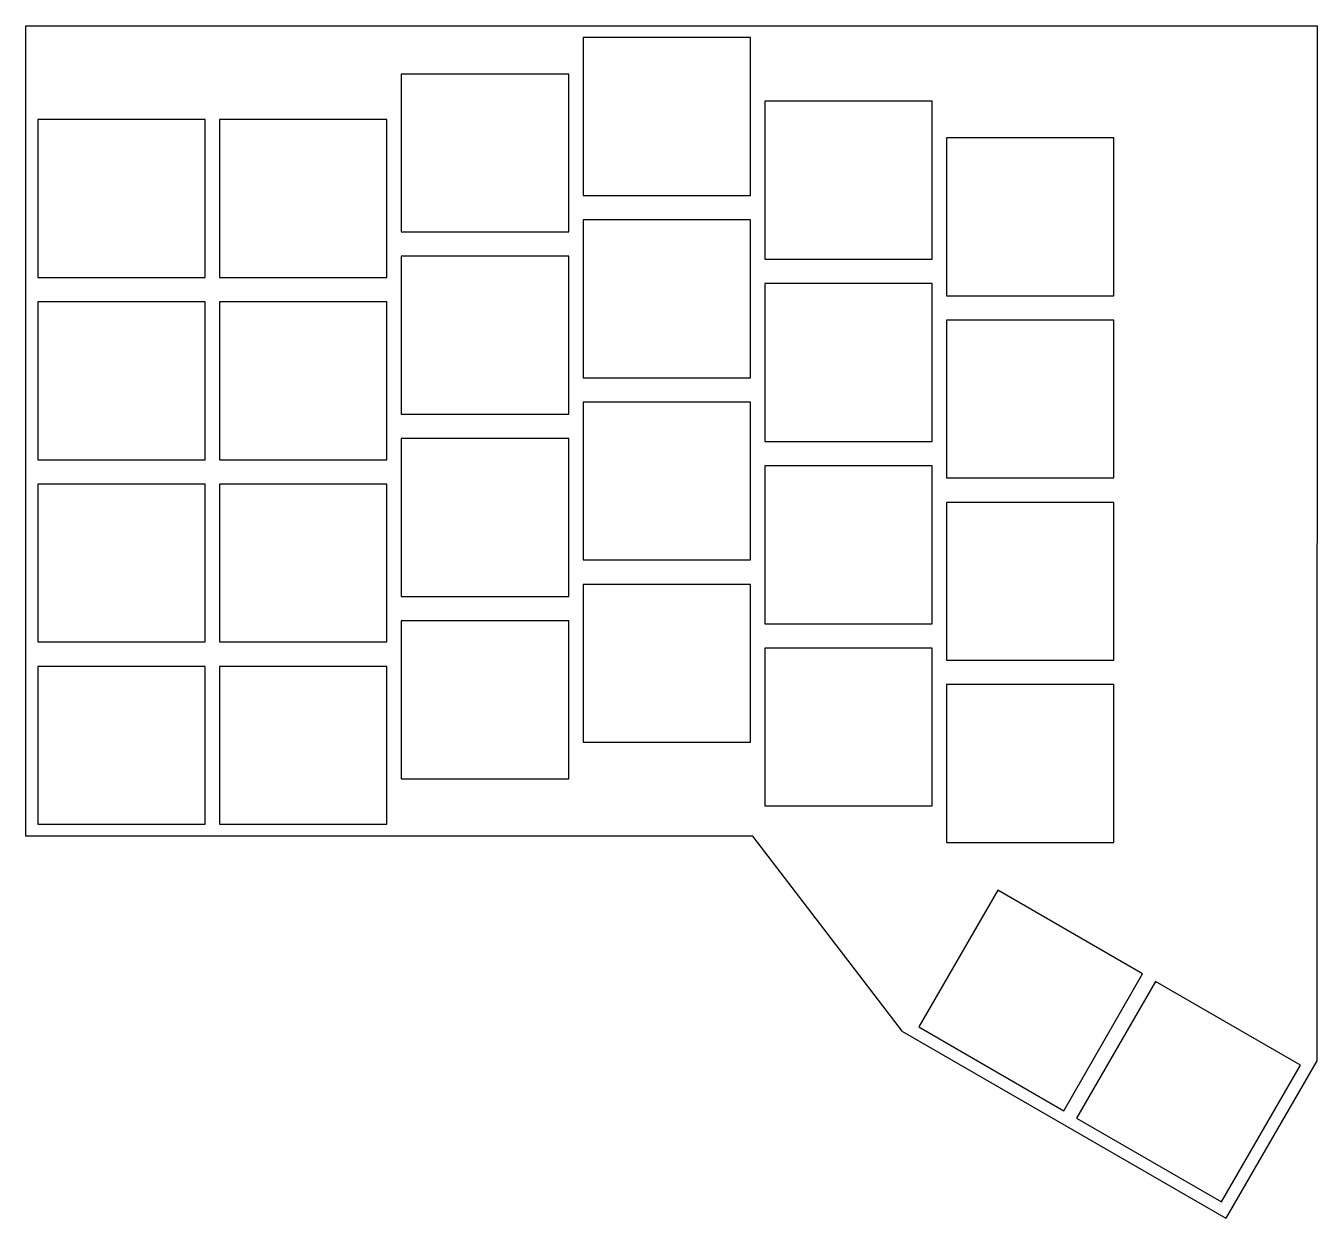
# Model space of a CAD drawing. Header units: millimetres. Extents: x -10 to 125, y -49 to 75.
import ezdxf

# ---------------------------------------------------------------- set-up
doc = ezdxf.new("R2010")
doc.units = ezdxf.units.MM

msp = doc.modelspace()

# ---------------------------------------------------------------- linework, layer by layer
for p, q in [((-10, -9.5), (-10, 75.2)), ((-10, 75.2), (105, 75.19)), ((105, 75.19), (125, 75.19)), ((125, 75.19), (124.96, -32.97)), ((65.75, 73.97), (48.25, 73.97)), ((48.25, 73.97), (48.25, 57.47)), ((65.75, 57.47), (65.75, 73.97)), ((46.75, 70.16), (29.25, 70.16)), ((29.25, 70.16), (29.25, 53.66)), ((46.75, 53.66), (46.75, 70.16)), ((84.75, 67.31), (67.25, 67.31)), ((67.25, 67.31), (67.25, 50.8)), ((84.75, 50.8), (84.75, 67.31)), ((8.75, 65.4), (-8.75, 65.4)), ((-8.75, 65.4), (-8.75, 48.9)), ((8.75, 48.9), (8.75, 65.4)), ((27.75, 65.4), (10.25, 65.4)), ((10.25, 65.4), (10.25, 48.9)), ((27.75, 48.9), (27.75, 65.4)), ((103.75, 63.49), (86.25, 63.49)), ((86.25, 63.49), (86.25, 46.99)), ((103.75, 46.99), (103.75, 63.49)), ((48.25, 57.47), (65.75, 57.47)), ((65.75, 54.92), (48.25, 54.92)), ((48.25, 54.92), (48.25, 38.42)), ((65.75, 38.42), (65.75, 54.92)), ((29.25, 53.66), (46.75, 53.66)), ((46.75, 51.11), (29.25, 51.11)), ((29.25, 51.11), (29.25, 34.61)), ((46.75, 34.61), (46.75, 51.11)), ((67.25, 50.8), (84.75, 50.8)), ((-8.75, 48.9), (8.75, 48.9)), ((10.25, 48.9), (27.75, 48.9)), ((84.75, 48.26), (67.25, 48.26)), ((67.25, 48.26), (67.25, 31.75)), ((84.75, 31.75), (84.75, 48.26)), ((8.75, 46.35), (-8.75, 46.35)), ((-8.75, 46.35), (-8.75, 29.85)), ((8.75, 29.85), (8.75, 46.35)), ((27.75, 46.35), (10.25, 46.35)), ((10.25, 46.35), (10.25, 29.85)), ((27.75, 29.85), (27.75, 46.35)), ((86.25, 46.99), (103.75, 46.99)), ((103.75, 44.45), (86.25, 44.45)), ((86.25, 44.45), (86.25, 27.95)), ((103.75, 27.95), (103.75, 44.45)), ((48.25, 38.42), (65.75, 38.42)), ((65.75, 35.87), (48.25, 35.87)), ((48.25, 35.87), (48.25, 19.37)), ((65.75, 19.37), (65.75, 35.87)), ((29.25, 34.61), (46.75, 34.61)), ((46.75, 32.06), (29.25, 32.06)), ((29.25, 32.06), (29.25, 15.56)), ((46.75, 15.56), (46.75, 32.06)), ((67.25, 31.75), (84.75, 31.75)), ((-8.75, 29.85), (8.75, 29.85)), ((10.25, 29.85), (27.75, 29.85)), ((84.75, 29.2), (67.25, 29.2)), ((67.25, 29.2), (67.25, 12.71)), ((84.75, 12.71), (84.75, 29.2)), ((8.75, 27.3), (-8.75, 27.3)), ((-8.75, 27.3), (-8.75, 10.8)), ((8.75, 10.8), (8.75, 27.3)), ((27.75, 27.3), (10.25, 27.3)), ((10.25, 27.3), (10.25, 10.8)), ((27.75, 10.8), (27.75, 27.3)), ((86.25, 27.95), (103.75, 27.95)), ((103.75, 25.39), (86.25, 25.39)), ((86.25, 25.39), (86.25, 8.89)), ((103.75, 8.89), (103.75, 25.39)), ((48.25, 19.37), (65.75, 19.37)), ((65.75, 16.82), (48.25, 16.82)), ((48.25, 16.82), (48.25, 0.32)), ((65.75, 0.32), (65.75, 16.82)), ((29.25, 15.56), (46.75, 15.56)), ((46.75, 13.01), (29.25, 13.01)), ((29.25, 13.01), (29.25, -3.49)), ((46.75, -3.49), (46.75, 13.01)), ((67.25, 12.71), (84.75, 12.71)), ((-8.75, 10.8), (8.75, 10.8)), ((10.25, 10.8), (27.75, 10.8)), ((84.75, 10.15), (67.25, 10.15)), ((67.25, 10.15), (67.25, -6.34)), ((84.75, -6.34), (84.75, 10.15)), ((8.75, 8.25), (-8.75, 8.25)), ((-8.75, 8.25), (-8.75, -8.25)), ((8.75, -8.25), (8.75, 8.25)), ((27.75, 8.25), (10.25, 8.25)), ((10.25, 8.25), (10.25, -8.25)), ((27.75, -8.25), (27.75, 8.25)), ((86.25, 8.89), (103.75, 8.89)), ((103.75, 6.34), (86.25, 6.34)), ((86.25, 6.34), (86.25, -10.15)), ((103.75, -10.15), (103.75, 6.34)), ((48.25, 0.32), (65.75, 0.32)), ((29.25, -3.49), (46.75, -3.49)), ((67.25, -6.34), (84.75, -6.34)), ((-8.75, -8.25), (8.75, -8.25)), ((10.25, -8.25), (27.75, -8.25)), ((28, -9.49), (-10, -9.5)), ((66, -9.49), (28, -9.49)), ((81.64, -29.9), (66, -9.49)), ((86.25, -10.15), (103.75, -10.15)), ((91.6, -15.15), (83.35, -29.44)), ((106.75, -23.9), (91.6, -15.15)), ((98.5, -38.19), (106.75, -23.9)), ((108.1, -24.68), (99.85, -38.96)), ((123.25, -33.43), (108.1, -24.68)), ((83.35, -29.44), (98.5, -38.19)), ((81.64, -29.9), (115.46, -49.42)), ((115, -47.71), (123.25, -33.43)), ((124.96, -32.97), (115.46, -49.42)), ((99.85, -38.96), (115, -47.71))]:
    msp.add_line(p, q)

doc.saveas('drawing.dxf')
